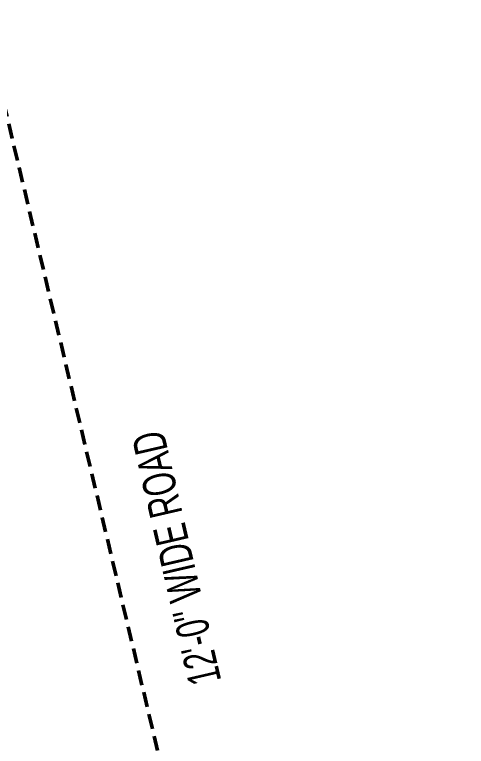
# Model space of a CAD drawing. Header units: inches. Extents: x 64086 to 138972, y -13497 to 16809.
# Drawn here: x 96355.8 to 96604.5, y -11738.7 to -11335.6 of the extents above; entities that cross this region are included whole.
import ezdxf

# ---------------------------------------------------------------- set-up
doc = ezdxf.new("R2010")
doc.units = ezdxf.units.IN
doc.header["$LTSCALE"] = 0.5
doc.header["$MEASUREMENT"] = 0
doc.header["$PDMODE"] = 2
doc.linetypes.add('DASHED', pattern=[0.75, 0.5, -0.25])
for name, color, linetype, lineweight in [('Boundary', 6, 'DASHED', 50), ('DIM', 5, 'Continuous', 13), ('Text-2', 7, 'Continuous', 18), ('text-s2', 7, 'Continuous', 20)]:
    doc.layers.add(name, color=color, linetype=linetype, lineweight=lineweight)
doc.styles.add('STYLE1', font='ARIALN.TTF', dxfattribs={"width": 0.8})
doc.dimstyles.new('1_8', dxfattribs={"dimtxt": 5, "dimasz": 1.5, "dimexe": 0.18, "dimexo": 0.0625, "dimgap": 0.125, "dimtad": 0, "dimdec": 0, "dimzin": 3, "dimdsep": 46, "dimlunit": 4, "dimtxsty": 'STYLE1', "dimblk": 'D', "dimcen": 3, "dimse1": 1, "dimse2": 1, "dimclrt": 7, "dimadec": 0, "dimazin": 0, "dimtfac": 1, "dimtdec": 0, "dimtix": 1, "dimtmove": 0, "dimatfit": 3, "dimldrblk": 'OPEN90', "dimfxl": 1, "dimtvp": 0.75, "dimtolj": 1, "dimtzin": 0, "dimarcsym": 0})

# ---------------------------------------------------------------- blocks, each defined once
blk = doc.blocks.new('D')
at = {"layer": 'DIM'}
for q in [(-1.125, 0), (0, 1.125), (1.125, 0), (0, -1.125)]:
    blk.add_line((0, 0), q, dxfattribs=at)
at = {"layer": 'DIM', "color": 6, "const_width": 0.375}
blk.add_lwpolyline([(-0.1875, 0, 1), (0.1875, 0, 1)], format="xyb", close=True, dxfattribs=at)
blk = doc.blocks.new('*D47')
at = {"layer": 'Defpoints', "color": 0, "transparency": 16777216}
for p in [(71204.6, -11684.75), (71193.77, -11806.11), (99510, -11806.11)]:
    blk.add_point(p, dxfattribs=at)
at = {"layer": 'text-s2', "color": 0, "lineweight": -2, "transparency": 16777216}
blk.add_line((71193.77, -11686.25), (71193.77, -11804.61), dxfattribs=at)
at = {"layer": 'text-s2', "color": 0, "lineweight": -2, "transparency": 16777216, "xscale": 1.5, "yscale": 1.5, "zscale": 1.5}
for p, rotation in [((71193.77, -11684.75), 90), ((71193.77, -11806.11), 270)]:
    blk.add_blockref('D', p, dxfattribs=dict(at, rotation=rotation))
at = {"layer": 'text-s2', "color": 7, "transparency": 16777216, "insert": (71189.94, -11745.43), "char_height": 5, "attachment_point": 5, "rotation": 90, "style": 'STYLE1'}
blk.add_mtext('\\A1;10\'-1"', dxfattribs=at)
blk = doc.blocks.new('_Open90')
at = {"layer": 'DIM', "color": 0, "lineweight": -2}
for p, q in [((0, 0), (-1, 0)), ((-0.5, 0.5), (0, 0)), ((0, 0), (-0.5, -0.5))]:
    blk.add_line(p, q, dxfattribs=at)

msp = doc.modelspace()

# ---------------------------------------------------------------- linework, layer by layer
at = {"layer": 'Boundary', "color": 1, "ltscale": 33}
msp.add_lwpolyline([(96338.26, -11335.63), (96481.85, -11940.62), (95137.85, -11940.71), (95138.26, -11336.71), (96338.26, -11335.63)], dxfattribs=at)

# ---------------------------------------------------------------- texts
at = {"layer": 'Text-2', "insert": (96452.1, -11706.45), "char_height": 18, "width": 199.0659, "attachment_point": 1, "rotation": 103.0258, "style": 'STYLE1'}
msp.add_mtext("12'-0'' WIDE ROAD", dxfattribs=at)

# ---------------------------------------------------------------- dimensions: what is measured, and where the dimension line sits
at = {"layer": 'text-s2'}
dim = msp.add_linear_dim(base=(71193.77, -11806.11), p1=(71204.6, -11684.75), p2=(99510, -11806.11), angle=90, dimstyle='1_8', override={"dimfxl": 0.25, "dimfxlon": 1}, dxfattribs=at)
dim.commit()
dim.dimension.update_dxf_attribs({"geometry": '*D47', "text_midpoint": (71189.94, -11745.43)})

doc.saveas('drawing.dxf')
